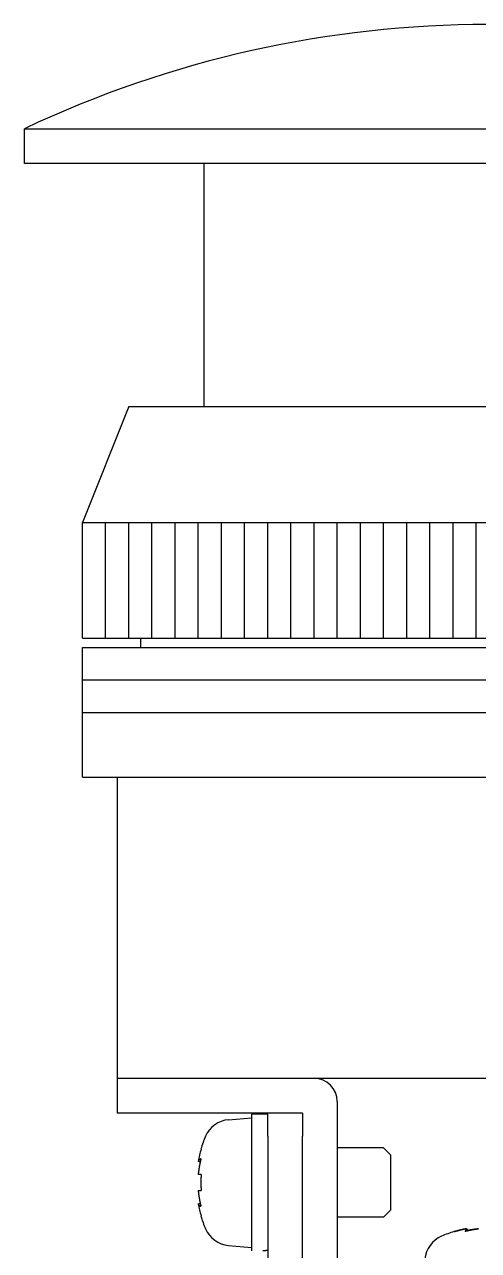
# Model space of a CAD drawing. Extents: x -7 to 305, y -225 to 131.
# Drawn here: x 264.7 to 284.3, y -41.4 to 11.5 of the extents above; entities that cross this region are included whole.
import ezdxf

# ---------------------------------------------------------------- set-up
doc = ezdxf.new("R2010")
doc.units = 0
doc.layers.get('0').update_dxf_attribs({"linetype": 'CONTINUOUS'})

# ---------------------------------------------------------------- blocks, each defined once
blk = doc.blocks.new('KOZU0012')
at = {"color": 7, "linetype": 'CONTINUOUS'}
for p, q in [((-20, 50.5), (-20, 52)), ((-20, 52), (20, 52)), ((20, 50.5), (-20, 50.5)), ((-12.25, 40), (-12.25, 50.5)), ((-15.5, 40), (-17.5, 35)), ((-15.5, 40), (15.5, 40)), ((-17.5, 35), (17.5, 35)), ((-17.5, 30), (-17.5, 35)), ((-16.5, 30), (-16.5, 35)), ((-15.5, 30), (-15.5, 35)), ((-14.5, 30), (-14.5, 35)), ((-13.5, 30), (-13.5, 35)), ((-12.5, 30), (-12.5, 35)), ((-11.5, 30), (-11.5, 35)), ((-10.5, 30), (-10.5, 35)), ((-9.5, 30), (-9.5, 35)), ((-8.5, 30), (-8.5, 35)), ((-7.5, 30), (-7.5, 35)), ((-6.5, 30), (-6.5, 35)), ((-5.5, 30), (-5.5, 35)), ((-4.5, 30), (-4.5, 35)), ((-3.5, 30), (-3.5, 35)), ((-2.5, 30), (-2.5, 35)), ((-1.5, 30), (-1.5, 35)), ((-0.5, 30), (-0.5, 35)), ((-17.5, 30), (17.5, 30)), ((-15, 30), (-15, 29.6)), ((-17.5, 24), (-17.5, 29.6)), ((-17.5, 29.6), (17.5, 29.6)), ((-17.5, 28.2), (17.5, 28.2)), ((-17.5, 26.8), (17.5, 26.8)), ((-17.5, 24), (17.5, 24)), ((-16, 24), (-16, 11)), ((-16, 11), (-16, 9.5)), ((-16, 11), (16, 11)), ((-6.5, 10), (-6.5, 3)), ((-15, 9.5), (-16, 9.5)), ((-9.5, 9.5), (-15, 9.5)), ((-11.188167, 9.213547), (-10.2, 9.3)), ((-9.5, 9.45), (-10.2, 9.45)), ((-10.2, 9.45), (-10.2, 3.553324)), ((-8, 9.5), (-9.5, 9.5)), ((-9.5, 8.5), (-9.5, 9.5)), ((-8, 9.5), (-8, 8.5)), ((-9.5, 8.5), (-9.5, 1)), ((-8, 1.5), (-8, 8.5)), ((-12.374649, 7.94254), (-12.385133, 7.95)), ((-4.506725, 8), (-6.5, 8)), ((-4.2, 7.693275), (-4.506725, 8)), ((-12.417129, 7.384946), (-12.502558, 7.418217)), ((-4.2, 7.693275), (-4.2, 5.306725)), ((-12.374649, 6.849), (-12.502558, 6.849)), ((-12.502558, 6.151), (-12.374649, 6.151)), ((-12.502558, 5.581783), (-12.417129, 5.615054)), ((-4.2, 5.306725), (-4.506725, 5)), ((-12.385133, 5.05), (-12.374649, 5.05746)), ((-4.506725, 5), (-6.5, 5)), ((-0.930442, 4.49717), (-0.932539, 4.502558)), ((-0.902154, 4.502558), (-0.86668, 4.411386)), ((-11.188167, 3.786453), (-10.2, 3.7))]:
    blk.add_line(p, q, dxfattribs=at)
for points in [[(-12.3851, 7.5253, 0), (-12.3864, 7.52461, 0), (-12.3877, 7.52392, 0), (-12.3889, 7.52323, 0), (-12.3902, 7.52253, 0), (-12.3914, 7.52183, 0), (-12.3927, 7.52113, 0), (-12.3939, 7.52043, 0), (-12.3951, 7.51972, 0), (-12.3963, 7.51901, 0), (-12.3976, 7.5183, 0), (-12.3988, 7.51759, 0), (-12.4, 7.51687, 0), (-12.4012, 7.51615, 0), (-12.4024, 7.51543, 0), (-12.4036, 7.51471, 0), (-12.4047, 7.51398, 0), (-12.4059, 7.51326, 0), (-12.4071, 7.51253, 0), (-12.4083, 7.51179, 0), (-12.4094, 7.51106, 0), (-12.4106, 7.51032, 0), (-12.4117, 7.50958, 0), (-12.4129, 7.50884, 0), (-12.414, 7.5081, 0), (-12.4152, 7.50735, 0), (-12.4163, 7.5066, 0), (-12.4174, 7.50585, 0), (-12.4185, 7.5051, 0), (-12.4197, 7.50434, 0), (-12.4208, 7.50359, 0), (-12.4219, 7.50283, 0), (-12.423, 7.50206, 0), (-12.4241, 7.5013, 0), (-12.4251, 7.50053, 0), (-12.4262, 7.49976, 0), (-12.4273, 7.49899, 0), (-12.4284, 7.49822, 0), (-12.4294, 7.49744, 0), (-12.4305, 7.49666, 0), (-12.4315, 7.49588, 0), (-12.4326, 7.4951, 0), (-12.4336, 7.49431, 0), (-12.4347, 7.49353, 0), (-12.4357, 7.49274, 0), (-12.4367, 7.49194, 0), (-12.4377, 7.49115, 0), (-12.4388, 7.49035, 0), (-12.4398, 7.48955, 0), (-12.4408, 7.48875, 0), (-12.4418, 7.48795, 0), (-12.4428, 7.48714, 0), (-12.4438, 7.48633, 0), (-12.4447, 7.48552, 0), (-12.4457, 7.48471, 0), (-12.4467, 7.48389, 0), (-12.4476, 7.48307, 0), (-12.4486, 7.48225, 0), (-12.4496, 7.48143, 0), (-12.4505, 7.48061, 0), (-12.4515, 7.47978, 0), (-12.4524, 7.47895, 0), (-12.4533, 7.47812, 0), (-12.4543, 7.47728, 0), (-12.4552, 7.47645, 0), (-12.4561, 7.47561, 0), (-12.457, 7.47477, 0), (-12.4579, 7.47393, 0), (-12.4588, 7.47308, 0), (-12.4597, 7.47223, 0), (-12.4606, 7.47138, 0), (-12.4615, 7.47053, 0), (-12.4623, 7.46968, 0), (-12.4632, 7.46882, 0), (-12.4641, 7.46796, 0), (-12.4649, 7.4671, 0), (-12.4658, 7.46624, 0), (-12.4666, 7.46537, 0), (-12.4675, 7.4645, 0), (-12.4683, 7.46363, 0), (-12.4692, 7.46276, 0), (-12.47, 7.46188, 0), (-12.4708, 7.46101, 0), (-12.4716, 7.46013, 0), (-12.4724, 7.45924, 0), (-12.4732, 7.45836, 0), (-12.474, 7.45747, 0), (-12.4748, 7.45659, 0), (-12.4756, 7.4557, 0), (-12.4764, 7.4548, 0), (-12.4772, 7.45391, 0), (-12.4779, 7.45301, 0), (-12.4787, 7.45211, 0), (-12.4795, 7.45121, 0), (-12.4802, 7.4503, 0), (-12.481, 7.4494, 0), (-12.4817, 7.44849, 0), (-12.4825, 7.44758, 0), (-12.4832, 7.44666, 0), (-12.4839, 7.44575, 0), (-12.4846, 7.44483, 0), (-12.4853, 7.44391, 0), (-12.4861, 7.44299, 0), (-12.4868, 7.44206, 0), (-12.4875, 7.44113, 0), (-12.4882, 7.44021, 0), (-12.4888, 7.43927, 0), (-12.4895, 7.43834, 0), (-12.4902, 7.4374, 0), (-12.4909, 7.43647, 0), (-12.4915, 7.43553, 0), (-12.4922, 7.43458, 0), (-12.4928, 7.43364, 0), (-12.4935, 7.43269, 0), (-12.4941, 7.43174, 0), (-12.4948, 7.43079, 0), (-12.4954, 7.42984, 0), (-12.496, 7.42888, 0), (-12.4967, 7.42792, 0), (-12.4973, 7.42696, 0), (-12.4979, 7.426, 0), (-12.4985, 7.42503, 0), (-12.4991, 7.42407, 0), (-12.4997, 7.4231, 0), (-12.5003, 7.42213, 0), (-12.5008, 7.42115, 0), (-12.5014, 7.42018, 0), (-12.502, 7.4192, 0), (-12.5026, 7.41822, 0)], [(-12.3851, 7.5253, 0), (-12.3864, 7.52007, 0), (-12.3877, 7.51483, 0), (-12.3889, 7.50959, 0), (-12.3902, 7.50435, 0), (-12.3914, 7.49911, 0), (-12.3927, 7.49387, 0), (-12.3939, 7.48862, 0), (-12.3951, 7.48338, 0), (-12.3963, 7.47814, 0), (-12.3976, 7.47289, 0), (-12.3988, 7.46764, 0), (-12.4, 7.4624, 0), (-12.4012, 7.45715, 0), (-12.4024, 7.4519, 0), (-12.4036, 7.44665, 0), (-12.4047, 7.4414, 0), (-12.4059, 7.43614, 0), (-12.4071, 7.43089, 0), (-12.4083, 7.42564, 0), (-12.4094, 7.42038, 0), (-12.4106, 7.41512, 0), (-12.4117, 7.40987, 0), (-12.4129, 7.40461, 0), (-12.414, 7.39935, 0), (-12.4152, 7.39409, 0), (-12.4163, 7.38883, 0), (-12.4174, 7.38357, 0), (-12.4185, 7.37831, 0), (-12.4197, 7.37305, 0), (-12.4208, 7.36778, 0), (-12.4219, 7.36252, 0), (-12.423, 7.35725, 0), (-12.4241, 7.35199, 0), (-12.4251, 7.34672, 0), (-12.4262, 7.34145, 0), (-12.4273, 7.33618, 0), (-12.4284, 7.33091, 0), (-12.4294, 7.32565, 0), (-12.4305, 7.32037, 0), (-12.4315, 7.3151, 0), (-12.4326, 7.30983, 0), (-12.4336, 7.30456, 0), (-12.4347, 7.29928, 0), (-12.4357, 7.29401, 0), (-12.4367, 7.28873, 0), (-12.4377, 7.28346, 0), (-12.4388, 7.27818, 0), (-12.4398, 7.2729, 0), (-12.4408, 7.26763, 0), (-12.4418, 7.26235, 0), (-12.4428, 7.25707, 0), (-12.4438, 7.25179, 0), (-12.4447, 7.24651, 0), (-12.4457, 7.24123, 0), (-12.4467, 7.23594, 0), (-12.4476, 7.23066, 0), (-12.4486, 7.22538, 0), (-12.4496, 7.22009, 0), (-12.4505, 7.21481, 0), (-12.4515, 7.20952, 0), (-12.4524, 7.20424, 0), (-12.4533, 7.19895, 0), (-12.4543, 7.19366, 0), (-12.4552, 7.18838, 0), (-12.4561, 7.18309, 0), (-12.457, 7.1778, 0), (-12.4579, 7.17251, 0), (-12.4588, 7.16722, 0), (-12.4597, 7.16193, 0), (-12.4606, 7.15664, 0), (-12.4615, 7.15135, 0), (-12.4623, 7.14605, 0), (-12.4632, 7.14076, 0), (-12.4641, 7.13547, 0), (-12.4649, 7.13017, 0), (-12.4658, 7.12488, 0), (-12.4666, 7.11958, 0), (-12.4675, 7.11429, 0), (-12.4683, 7.10899, 0), (-12.4692, 7.1037, 0), (-12.47, 7.0984, 0), (-12.4708, 7.0931, 0), (-12.4716, 7.0878, 0), (-12.4724, 7.0825, 0), (-12.4732, 7.07721, 0), (-12.474, 7.07191, 0), (-12.4748, 7.06661, 0), (-12.4756, 7.06131, 0), (-12.4764, 7.05601, 0), (-12.4772, 7.0507, 0), (-12.4779, 7.0454, 0), (-12.4787, 7.0401, 0), (-12.4795, 7.0348, 0), (-12.4802, 7.02949, 0), (-12.481, 7.02419, 0), (-12.4817, 7.01889, 0), (-12.4825, 7.01358, 0), (-12.4832, 7.00828, 0), (-12.4839, 7.00297, 0), (-12.4846, 6.99767, 0), (-12.4853, 6.99236, 0), (-12.4861, 6.98706, 0), (-12.4868, 6.98175, 0), (-12.4875, 6.97645, 0), (-12.4882, 6.97114, 0), (-12.4888, 6.96583, 0), (-12.4895, 6.96052, 0), (-12.4902, 6.95522, 0), (-12.4909, 6.94991, 0), (-12.4915, 6.9446, 0), (-12.4922, 6.93929, 0), (-12.4928, 6.93398, 0), (-12.4935, 6.92867, 0), (-12.4941, 6.92336, 0), (-12.4948, 6.91805, 0), (-12.4954, 6.91274, 0), (-12.496, 6.90743, 0), (-12.4967, 6.90212, 0), (-12.4973, 6.89681, 0), (-12.4979, 6.8915, 0), (-12.4985, 6.88619, 0), (-12.4991, 6.88087, 0), (-12.4997, 6.87556, 0), (-12.5003, 6.87025, 0), (-12.5008, 6.86494, 0), (-12.5014, 6.85963, 0), (-12.502, 6.85431, 0), (-12.5026, 6.849, 0)], [(-12.3746, 6.849, 0), (-12.375, 6.84356, 0), (-12.3753, 6.83811, 0), (-12.3756, 6.83267, 0), (-12.3759, 6.82722, 0), (-12.3762, 6.82178, 0), (-12.3765, 6.81633, 0), (-12.3768, 6.81089, 0), (-12.3771, 6.80544, 0), (-12.3774, 6.79999, 0), (-12.3777, 6.79455, 0), (-12.3779, 6.7891, 0), (-12.3782, 6.78365, 0), (-12.3785, 6.7782, 0), (-12.3787, 6.77275, 0), (-12.379, 6.7673, 0), (-12.3792, 6.76185, 0), (-12.3795, 6.7564, 0), (-12.3797, 6.75095, 0), (-12.3799, 6.7455, 0), (-12.3802, 6.74005, 0), (-12.3804, 6.7346, 0), (-12.3806, 6.72915, 0), (-12.3808, 6.7237, 0), (-12.381, 6.71825, 0), (-12.3812, 6.71279, 0), (-12.3814, 6.70734, 0), (-12.3816, 6.70189, 0), (-12.3818, 6.69643, 0), (-12.382, 6.69098, 0), (-12.3822, 6.68553, 0), (-12.3823, 6.68007, 0), (-12.3825, 6.67462, 0), (-12.3827, 6.66916, 0), (-12.3828, 6.66371, 0), (-12.383, 6.65825, 0), (-12.3831, 6.6528, 0), (-12.3833, 6.64734, 0), (-12.3834, 6.64189, 0), (-12.3835, 6.63643, 0), (-12.3837, 6.63098, 0), (-12.3838, 6.62552, 0), (-12.3839, 6.62006, 0), (-12.384, 6.61461, 0), (-12.3841, 6.60915, 0), (-12.3842, 6.60369, 0), (-12.3843, 6.59824, 0), (-12.3844, 6.59278, 0), (-12.3845, 6.58732, 0), (-12.3846, 6.58187, 0), (-12.3846, 6.57641, 0), (-12.3847, 6.57095, 0), (-12.3848, 6.56549, 0), (-12.3848, 6.56004, 0), (-12.3849, 6.55458, 0), (-12.3849, 6.54912, 0), (-12.385, 6.54366, 0), (-12.385, 6.53821, 0), (-12.385, 6.53275, 0), (-12.3851, 6.52729, 0), (-12.3851, 6.52183, 0), (-12.3851, 6.51637, 0), (-12.3851, 6.51092, 0), (-12.3851, 6.50546, 0), (-12.3851, 6.5, 0), (-12.3851, 6.49454, 0), (-12.3851, 6.48908, 0), (-12.3851, 6.48363, 0), (-12.3851, 6.47817, 0), (-12.3851, 6.47271, 0), (-12.385, 6.46725, 0), (-12.385, 6.46179, 0), (-12.385, 6.45634, 0), (-12.3849, 6.45088, 0), (-12.3849, 6.44542, 0), (-12.3848, 6.43996, 0), (-12.3848, 6.43451, 0), (-12.3847, 6.42905, 0), (-12.3846, 6.42359, 0), (-12.3846, 6.41813, 0), (-12.3845, 6.41268, 0), (-12.3844, 6.40722, 0), (-12.3843, 6.40176, 0), (-12.3842, 6.39631, 0), (-12.3841, 6.39085, 0), (-12.384, 6.38539, 0), (-12.3839, 6.37994, 0), (-12.3838, 6.37448, 0), (-12.3837, 6.36902, 0), (-12.3835, 6.36357, 0), (-12.3834, 6.35811, 0), (-12.3833, 6.35266, 0), (-12.3831, 6.3472, 0), (-12.383, 6.34175, 0), (-12.3828, 6.33629, 0), (-12.3827, 6.33084, 0), (-12.3825, 6.32538, 0), (-12.3823, 6.31993, 0), (-12.3822, 6.31447, 0), (-12.382, 6.30902, 0), (-12.3818, 6.30357, 0), (-12.3816, 6.29811, 0), (-12.3814, 6.29266, 0), (-12.3812, 6.28721, 0), (-12.381, 6.28175, 0), (-12.3808, 6.2763, 0), (-12.3806, 6.27085, 0), (-12.3804, 6.2654, 0), (-12.3802, 6.25995, 0), (-12.3799, 6.2545, 0), (-12.3797, 6.24905, 0), (-12.3795, 6.2436, 0), (-12.3792, 6.23815, 0), (-12.379, 6.2327, 0), (-12.3787, 6.22725, 0), (-12.3785, 6.2218, 0), (-12.3782, 6.21635, 0), (-12.3779, 6.2109, 0), (-12.3777, 6.20545, 0), (-12.3774, 6.20001, 0), (-12.3771, 6.19456, 0), (-12.3768, 6.18911, 0), (-12.3765, 6.18367, 0), (-12.3762, 6.17822, 0), (-12.3759, 6.17278, 0), (-12.3756, 6.16733, 0), (-12.3753, 6.16189, 0), (-12.375, 6.15644, 0), (-12.3746, 6.151, 0)], [(-12.5026, 6.151, 0), (-12.502, 6.14569, 0), (-12.5014, 6.14037, 0), (-12.5008, 6.13506, 0), (-12.5003, 6.12975, 0), (-12.4997, 6.12444, 0), (-12.4991, 6.11913, 0), (-12.4985, 6.11381, 0), (-12.4979, 6.1085, 0), (-12.4973, 6.10319, 0), (-12.4967, 6.09788, 0), (-12.496, 6.09257, 0), (-12.4954, 6.08726, 0), (-12.4948, 6.08195, 0), (-12.4941, 6.07664, 0), (-12.4935, 6.07133, 0), (-12.4928, 6.06602, 0), (-12.4922, 6.06071, 0), (-12.4915, 6.0554, 0), (-12.4909, 6.05009, 0), (-12.4902, 6.04478, 0), (-12.4895, 6.03948, 0), (-12.4888, 6.03417, 0), (-12.4882, 6.02886, 0), (-12.4875, 6.02355, 0), (-12.4868, 6.01825, 0), (-12.4861, 6.01294, 0), (-12.4853, 6.00764, 0), (-12.4846, 6.00233, 0), (-12.4839, 5.99703, 0), (-12.4832, 5.99172, 0), (-12.4825, 5.98642, 0), (-12.4817, 5.98111, 0), (-12.481, 5.97581, 0), (-12.4802, 5.97051, 0), (-12.4795, 5.9652, 0), (-12.4787, 5.9599, 0), (-12.4779, 5.9546, 0), (-12.4772, 5.9493, 0), (-12.4764, 5.94399, 0), (-12.4756, 5.93869, 0), (-12.4748, 5.93339, 0), (-12.474, 5.92809, 0), (-12.4732, 5.92279, 0), (-12.4724, 5.9175, 0), (-12.4716, 5.9122, 0), (-12.4708, 5.9069, 0), (-12.47, 5.9016, 0), (-12.4692, 5.8963, 0), (-12.4683, 5.89101, 0), (-12.4675, 5.88571, 0), (-12.4666, 5.88042, 0), (-12.4658, 5.87512, 0), (-12.4649, 5.86983, 0), (-12.4641, 5.86453, 0), (-12.4632, 5.85924, 0), (-12.4623, 5.85395, 0), (-12.4615, 5.84865, 0), (-12.4606, 5.84336, 0), (-12.4597, 5.83807, 0), (-12.4588, 5.83278, 0), (-12.4579, 5.82749, 0), (-12.457, 5.8222, 0), (-12.4561, 5.81691, 0), (-12.4552, 5.81162, 0), (-12.4543, 5.80634, 0), (-12.4533, 5.80105, 0), (-12.4524, 5.79576, 0), (-12.4515, 5.79048, 0), (-12.4505, 5.78519, 0), (-12.4496, 5.77991, 0), (-12.4486, 5.77462, 0), (-12.4476, 5.76934, 0), (-12.4467, 5.76406, 0), (-12.4457, 5.75877, 0), (-12.4447, 5.75349, 0), (-12.4438, 5.74821, 0), (-12.4428, 5.74293, 0), (-12.4418, 5.73765, 0), (-12.4408, 5.73237, 0), (-12.4398, 5.7271, 0), (-12.4388, 5.72182, 0), (-12.4377, 5.71654, 0), (-12.4367, 5.71127, 0), (-12.4357, 5.70599, 0), (-12.4347, 5.70072, 0), (-12.4336, 5.69544, 0), (-12.4326, 5.69017, 0), (-12.4315, 5.6849, 0), (-12.4305, 5.67963, 0), (-12.4294, 5.67435, 0), (-12.4284, 5.66909, 0), (-12.4273, 5.66382, 0), (-12.4262, 5.65855, 0), (-12.4251, 5.65328, 0), (-12.4241, 5.64801, 0), (-12.423, 5.64275, 0), (-12.4219, 5.63748, 0), (-12.4208, 5.63222, 0), (-12.4197, 5.62695, 0), (-12.4185, 5.62169, 0), (-12.4174, 5.61643, 0), (-12.4163, 5.61117, 0), (-12.4152, 5.60591, 0), (-12.414, 5.60065, 0), (-12.4129, 5.59539, 0), (-12.4117, 5.59013, 0), (-12.4106, 5.58488, 0), (-12.4094, 5.57962, 0), (-12.4083, 5.57436, 0), (-12.4071, 5.56911, 0), (-12.4059, 5.56386, 0), (-12.4047, 5.5586, 0), (-12.4036, 5.55335, 0), (-12.4024, 5.5481, 0), (-12.4012, 5.54285, 0), (-12.4, 5.5376, 0), (-12.3988, 5.53236, 0), (-12.3976, 5.52711, 0), (-12.3963, 5.52186, 0), (-12.3951, 5.51662, 0), (-12.3939, 5.51138, 0), (-12.3927, 5.50613, 0), (-12.3914, 5.50089, 0), (-12.3902, 5.49565, 0), (-12.3889, 5.49041, 0), (-12.3877, 5.48517, 0), (-12.3864, 5.47993, 0), (-12.3851, 5.4747, 0)], [(-12.5026, 5.58177, 0), (-12.502, 5.58079, 0), (-12.5014, 5.57981, 0), (-12.5008, 5.57884, 0), (-12.5003, 5.57786, 0), (-12.4997, 5.57689, 0), (-12.4991, 5.57592, 0), (-12.4985, 5.57496, 0), (-12.4979, 5.57399, 0), (-12.4973, 5.57303, 0), (-12.4967, 5.57207, 0), (-12.496, 5.57111, 0), (-12.4954, 5.57015, 0), (-12.4948, 5.5692, 0), (-12.4941, 5.56825, 0), (-12.4935, 5.5673, 0), (-12.4928, 5.56635, 0), (-12.4922, 5.56541, 0), (-12.4915, 5.56447, 0), (-12.4909, 5.56352, 0), (-12.4902, 5.56259, 0), (-12.4895, 5.56165, 0), (-12.4888, 5.56072, 0), (-12.4881, 5.55979, 0), (-12.4875, 5.55886, 0), (-12.4868, 5.55793, 0), (-12.4861, 5.55701, 0), (-12.4853, 5.55608, 0), (-12.4846, 5.55516, 0), (-12.4839, 5.55425, 0), (-12.4832, 5.55333, 0), (-12.4824, 5.55242, 0), (-12.4817, 5.55151, 0), (-12.481, 5.5506, 0), (-12.4802, 5.54969, 0), (-12.4795, 5.54879, 0), (-12.4787, 5.54788, 0), (-12.4779, 5.54698, 0), (-12.4772, 5.54609, 0), (-12.4764, 5.54519, 0), (-12.4756, 5.5443, 0), (-12.4748, 5.54341, 0), (-12.474, 5.54252, 0), (-12.4732, 5.54163, 0), (-12.4724, 5.54075, 0), (-12.4716, 5.53987, 0), (-12.4708, 5.53899, 0), (-12.47, 5.53811, 0), (-12.4691, 5.53724, 0), (-12.4683, 5.53636, 0), (-12.4675, 5.53549, 0), (-12.4666, 5.53462, 0), (-12.4658, 5.53376, 0), (-12.4649, 5.5329, 0), (-12.4641, 5.53203, 0), (-12.4632, 5.53117, 0), (-12.4623, 5.53032, 0), (-12.4615, 5.52946, 0), (-12.4606, 5.52861, 0), (-12.4597, 5.52776, 0), (-12.4588, 5.52691, 0), (-12.4579, 5.52607, 0), (-12.457, 5.52523, 0), (-12.4561, 5.52439, 0), (-12.4552, 5.52355, 0), (-12.4542, 5.52271, 0), (-12.4533, 5.52188, 0), (-12.4524, 5.52105, 0), (-12.4514, 5.52022, 0), (-12.4505, 5.51939, 0), (-12.4496, 5.51856, 0), (-12.4486, 5.51774, 0), (-12.4476, 5.51692, 0), (-12.4467, 5.5161, 0), (-12.4457, 5.51529, 0), (-12.4447, 5.51448, 0), (-12.4438, 5.51367, 0), (-12.4428, 5.51286, 0), (-12.4418, 5.51205, 0), (-12.4408, 5.51125, 0), (-12.4398, 5.51045, 0), (-12.4388, 5.50965, 0), (-12.4377, 5.50885, 0), (-12.4367, 5.50805, 0), (-12.4357, 5.50726, 0), (-12.4347, 5.50647, 0), (-12.4336, 5.50568, 0), (-12.4326, 5.5049, 0), (-12.4315, 5.50412, 0), (-12.4305, 5.50333, 0), (-12.4294, 5.50256, 0), (-12.4284, 5.50178, 0), (-12.4273, 5.50101, 0), (-12.4262, 5.50023, 0), (-12.4251, 5.49946, 0), (-12.4241, 5.4987, 0), (-12.423, 5.49793, 0), (-12.4219, 5.49717, 0), (-12.4208, 5.49641, 0), (-12.4197, 5.49565, 0), (-12.4185, 5.4949, 0), (-12.4174, 5.49414, 0), (-12.4163, 5.49339, 0), (-12.4152, 5.49265, 0), (-12.414, 5.4919, 0), (-12.4129, 5.49116, 0), (-12.4117, 5.49041, 0), (-12.4106, 5.48968, 0), (-12.4094, 5.48894, 0), (-12.4083, 5.4882, 0), (-12.4071, 5.48747, 0), (-12.4059, 5.48674, 0), (-12.4047, 5.48602, 0), (-12.4036, 5.48529, 0), (-12.4024, 5.48457, 0), (-12.4012, 5.48385, 0), (-12.4, 5.48313, 0), (-12.3988, 5.48241, 0), (-12.3976, 5.4817, 0), (-12.3963, 5.48099, 0), (-12.3951, 5.48028, 0), (-12.3939, 5.47957, 0), (-12.3927, 5.47887, 0), (-12.3914, 5.47817, 0), (-12.3902, 5.47747, 0), (-12.3889, 5.47677, 0), (-12.3877, 5.47608, 0), (-12.3864, 5.47539, 0), (-12.3851, 5.4747, 0)], [(-1.42598, 4.37465, 0), (-1.42629, 4.37487, 0), (-1.42661, 4.37508, 0), (-1.42692, 4.3753, 0), (-1.42723, 4.37551, 0), (-1.42754, 4.37572, 0), (-1.42784, 4.37593, 0), (-1.42815, 4.37613, 0), (-1.42845, 4.37633, 0), (-1.42875, 4.37653, 0), (-1.42905, 4.37673, 0), (-1.42935, 4.37693, 0), (-1.42965, 4.37712, 0), (-1.42994, 4.37731, 0), (-1.43024, 4.3775, 0), (-1.43053, 4.37769, 0), (-1.43082, 4.37787, 0), (-1.43111, 4.37805, 0), (-1.43139, 4.37823, 0), (-1.43168, 4.37841, 0), (-1.43196, 4.37859, 0), (-1.43224, 4.37876, 0), (-1.43252, 4.37893, 0), (-1.4328, 4.3791, 0), (-1.43308, 4.37926, 0), (-1.43336, 4.37943, 0), (-1.43363, 4.37959, 0), (-1.4339, 4.37975, 0), (-1.43417, 4.3799, 0), (-1.43444, 4.38006, 0), (-1.43471, 4.38021, 0), (-1.43497, 4.38036, 0), (-1.43524, 4.38051, 0), (-1.4355, 4.38065, 0), (-1.43576, 4.38079, 0), (-1.43602, 4.38093, 0), (-1.43628, 4.38107, 0), (-1.43653, 4.38121, 0), (-1.43679, 4.38134, 0), (-1.43704, 4.38147, 0), (-1.43729, 4.3816, 0), (-1.43754, 4.38173, 0), (-1.43779, 4.38185, 0), (-1.43803, 4.38197, 0), (-1.43828, 4.38209, 0), (-1.43852, 4.38221, 0), (-1.43876, 4.38232, 0), (-1.439, 4.38244, 0), (-1.43924, 4.38255, 0), (-1.43948, 4.38266, 0), (-1.43971, 4.38276, 0), (-1.43994, 4.38287, 0), (-1.44017, 4.38297, 0), (-1.4404, 4.38307, 0), (-1.44063, 4.38316, 0), (-1.44086, 4.38326, 0), (-1.44108, 4.38335, 0), (-1.44131, 4.38344, 0), (-1.44153, 4.38352, 0), (-1.44175, 4.38361, 0), (-1.44197, 4.38369, 0), (-1.44218, 4.38377, 0), (-1.4424, 4.38385, 0), (-1.44261, 4.38393, 0), (-1.44282, 4.384, 0), (-1.44303, 4.38407, 0), (-1.44324, 4.38414, 0), (-1.44345, 4.38421, 0), (-1.44365, 4.38427, 0), (-1.44386, 4.38433, 0), (-1.44406, 4.38439, 0), (-1.44426, 4.38445, 0), (-1.44446, 4.3845, 0), (-1.44465, 4.38456, 0), (-1.44485, 4.38461, 0), (-1.44504, 4.38466, 0), (-1.44524, 4.3847, 0), (-1.44543, 4.38475, 0), (-1.44561, 4.38479, 0), (-1.4458, 4.38483, 0), (-1.44599, 4.38486, 0), (-1.44617, 4.3849, 0), (-1.44635, 4.38493, 0), (-1.44653, 4.38496, 0), (-1.44671, 4.38499, 0), (-1.44689, 4.38501, 0), (-1.44707, 4.38503, 0), (-1.44724, 4.38505, 0), (-1.44741, 4.38507, 0), (-1.44758, 4.38509, 0), (-1.44775, 4.3851, 0), (-1.44792, 4.38511, 0), (-1.44808, 4.38512, 0), (-1.44825, 4.38513, 0), (-1.44841, 4.38513, 0), (-1.44857, 4.38513, 0), (-1.44873, 4.38513, 0), (-1.44889, 4.38513, 0), (-1.44905, 4.38513, 0), (-1.4492, 4.38512, 0), (-1.44935, 4.38511, 0), (-1.4495, 4.3851, 0), (-1.44965, 4.38508, 0), (-1.4498, 4.38507, 0), (-1.44995, 4.38505, 0), (-1.45009, 4.38503, 0), (-1.45023, 4.385, 0), (-1.45037, 4.38498, 0), (-1.45051, 4.38495, 0), (-1.45065, 4.38492, 0), (-1.45079, 4.38488, 0), (-1.45092, 4.38485, 0), (-1.45106, 4.38481, 0), (-1.45119, 4.38477, 0), (-1.45132, 4.38473, 0), (-1.45145, 4.38469, 0), (-1.45157, 4.38464, 0), (-1.4517, 4.38459, 0), (-1.45182, 4.38454, 0), (-1.45194, 4.38449, 0), (-1.45206, 4.38443, 0), (-1.45218, 4.38437, 0), (-1.4523, 4.38431, 0), (-1.45241, 4.38425, 0), (-1.45252, 4.38418, 0), (-1.45264, 4.38412, 0), (-1.45275, 4.38405, 0), (-1.45285, 4.38398, 0), (-1.45296, 4.3839, 0)], [(-0.932539, 4.50256, 0), (-0.936516, 4.50181, 0), (-0.940493, 4.50106, 0), (-0.944469, 4.50031, 0), (-0.948444, 4.49955, 0), (-0.952419, 4.49879, 0), (-0.956394, 4.49803, 0), (-0.960367, 4.49726, 0), (-0.96434, 4.49649, 0), (-0.968313, 4.49572, 0), (-0.972284, 4.49494, 0), (-0.976256, 4.49416, 0), (-0.980226, 4.49338, 0), (-0.984196, 4.49259, 0), (-0.988165, 4.4918, 0), (-0.992134, 4.49101, 0), (-0.996102, 4.49021, 0), (-1.00007, 4.48941, 0), (-1.00404, 4.48861, 0), (-1.008, 4.48781, 0), (-1.01197, 4.487, 0), (-1.01593, 4.48619, 0), (-1.0199, 4.48537, 0), (-1.02386, 4.48455, 0), (-1.02782, 4.48373, 0), (-1.03178, 4.48291, 0), (-1.03574, 4.48208, 0), (-1.03971, 4.48125, 0), (-1.04367, 4.48041, 0), (-1.04762, 4.47958, 0), (-1.05158, 4.47873, 0), (-1.05554, 4.47789, 0), (-1.0595, 4.47704, 0), (-1.06346, 4.47619, 0), (-1.06741, 4.47534, 0), (-1.07137, 4.47448, 0), (-1.07532, 4.47362, 0), (-1.07927, 4.47276, 0), (-1.08323, 4.47189, 0), (-1.08718, 4.47102, 0), (-1.09113, 4.47015, 0), (-1.09508, 4.46927, 0), (-1.09903, 4.46839, 0), (-1.10298, 4.46751, 0), (-1.10693, 4.46663, 0), (-1.11088, 4.46574, 0), (-1.11483, 4.46484, 0), (-1.11877, 4.46395, 0), (-1.12272, 4.46305, 0), (-1.12666, 4.46215, 0), (-1.13061, 4.46124, 0), (-1.13455, 4.46033, 0), (-1.1385, 4.45942, 0), (-1.14244, 4.45851, 0), (-1.14638, 4.45759, 0), (-1.15032, 4.45667, 0), (-1.15426, 4.45574, 0), (-1.1582, 4.45482, 0), (-1.16214, 4.45389, 0), (-1.16608, 4.45295, 0), (-1.17001, 4.45202, 0), (-1.17395, 4.45108, 0), (-1.17789, 4.45013, 0), (-1.18182, 4.44919, 0), (-1.18575, 4.44824, 0), (-1.18969, 4.44728, 0), (-1.19362, 4.44633, 0), (-1.19755, 4.44537, 0), (-1.20148, 4.4444, 0), (-1.20541, 4.44344, 0), (-1.20934, 4.44247, 0), (-1.21327, 4.4415, 0), (-1.2172, 4.44052, 0), (-1.22112, 4.43954, 0), (-1.22505, 4.43856, 0), (-1.22898, 4.43758, 0), (-1.2329, 4.43659, 0), (-1.23682, 4.4356, 0), (-1.24075, 4.4346, 0), (-1.24467, 4.4336, 0), (-1.24859, 4.4326, 0), (-1.25251, 4.4316, 0), (-1.25643, 4.43059, 0), (-1.26035, 4.42958, 0), (-1.26427, 4.42857, 0), (-1.26818, 4.42755, 0), (-1.2721, 4.42653, 0), (-1.27602, 4.42551, 0), (-1.27993, 4.42448, 0), (-1.28384, 4.42345, 0), (-1.28776, 4.42242, 0), (-1.29167, 4.42138, 0), (-1.29558, 4.42034, 0), (-1.29949, 4.4193, 0), (-1.3034, 4.41825, 0), (-1.30731, 4.4172, 0), (-1.31122, 4.41615, 0), (-1.31513, 4.4151, 0), (-1.31903, 4.41404, 0), (-1.32294, 4.41298, 0), (-1.32684, 4.41191, 0), (-1.33074, 4.41085, 0), (-1.33465, 4.40977, 0), (-1.33855, 4.4087, 0), (-1.34245, 4.40762, 0), (-1.34635, 4.40654, 0), (-1.35025, 4.40546, 0), (-1.35415, 4.40437, 0), (-1.35805, 4.40328, 0), (-1.36194, 4.40219, 0), (-1.36584, 4.40109, 0), (-1.36973, 4.39999, 0), (-1.37363, 4.39889, 0), (-1.37752, 4.39778, 0), (-1.38141, 4.39668, 0), (-1.3853, 4.39556, 0), (-1.38919, 4.39445, 0), (-1.39308, 4.39333, 0), (-1.39697, 4.39221, 0), (-1.40086, 4.39108, 0), (-1.40475, 4.38996, 0), (-1.40863, 4.38882, 0), (-1.41252, 4.38769, 0), (-1.4164, 4.38655, 0), (-1.42028, 4.38541, 0), (-1.42417, 4.38427, 0), (-1.42805, 4.38312, 0), (-1.43193, 4.38197, 0), (-1.43581, 4.38082, 0)], [(-0.902154, 4.50256, 0), (-0.906296, 4.50178, 0), (-0.910437, 4.501, 0), (-0.914578, 4.50021, 0), (-0.918718, 4.49942, 0), (-0.922858, 4.49863, 0), (-0.926996, 4.49784, 0), (-0.931134, 4.49704, 0), (-0.935272, 4.49623, 0), (-0.939409, 4.49543, 0), (-0.943545, 4.49462, 0), (-0.94768, 4.4938, 0), (-0.951815, 4.49299, 0), (-0.955949, 4.49217, 0), (-0.960082, 4.49134, 0), (-0.964215, 4.49052, 0), (-0.968347, 4.48968, 0), (-0.972478, 4.48885, 0), (-0.976608, 4.48801, 0), (-0.980738, 4.48717, 0), (-0.984867, 4.48633, 0), (-0.988995, 4.48548, 0), (-0.993123, 4.48463, 0), (-0.99725, 4.48377, 0), (-1.00138, 4.48291, 0), (-1.0055, 4.48205, 0), (-1.00963, 4.48118, 0), (-1.01375, 4.48031, 0), (-1.01787, 4.47944, 0), (-1.022, 4.47856, 0), (-1.02612, 4.47769, 0), (-1.03024, 4.4768, 0), (-1.03436, 4.47592, 0), (-1.03848, 4.47502, 0), (-1.0426, 4.47413, 0), (-1.04672, 4.47323, 0), (-1.05083, 4.47233, 0), (-1.05495, 4.47143, 0), (-1.05907, 4.47052, 0), (-1.06318, 4.46961, 0), (-1.06729, 4.4687, 0), (-1.07141, 4.46778, 0), (-1.07552, 4.46686, 0), (-1.07963, 4.46593, 0), (-1.08374, 4.465, 0), (-1.08785, 4.46407, 0), (-1.09196, 4.46313, 0), (-1.09607, 4.4622, 0), (-1.10018, 4.46125, 0), (-1.10429, 4.46031, 0), (-1.10839, 4.45936, 0), (-1.1125, 4.4584, 0), (-1.1166, 4.45745, 0), (-1.12071, 4.45649, 0), (-1.12481, 4.45553, 0), (-1.12891, 4.45456, 0), (-1.13301, 4.45359, 0), (-1.13712, 4.45261, 0), (-1.14122, 4.45164, 0), (-1.14531, 4.45066, 0), (-1.14941, 4.44967, 0), (-1.15351, 4.44868, 0), (-1.15761, 4.44769, 0), (-1.1617, 4.4467, 0), (-1.1658, 4.4457, 0), (-1.16989, 4.4447, 0), (-1.17398, 4.44369, 0), (-1.17808, 4.44269, 0), (-1.18217, 4.44167, 0), (-1.18626, 4.44066, 0), (-1.19035, 4.43964, 0), (-1.19444, 4.43862, 0), (-1.19852, 4.43759, 0), (-1.20261, 4.43656, 0), (-1.2067, 4.43553, 0), (-1.21078, 4.43449, 0), (-1.21487, 4.43345, 0), (-1.21895, 4.43241, 0), (-1.22303, 4.43136, 0), (-1.22712, 4.43031, 0), (-1.2312, 4.42926, 0), (-1.23528, 4.4282, 0), (-1.23936, 4.42714, 0), (-1.24343, 4.42608, 0), (-1.24751, 4.42501, 0), (-1.25159, 4.42394, 0), (-1.25566, 4.42287, 0), (-1.25974, 4.42179, 0), (-1.26381, 4.42071, 0), (-1.26788, 4.41963, 0), (-1.27196, 4.41854, 0), (-1.27603, 4.41745, 0), (-1.2801, 4.41635, 0), (-1.28417, 4.41525, 0), (-1.28824, 4.41415, 0), (-1.2923, 4.41305, 0), (-1.29637, 4.41194, 0), (-1.30043, 4.41083, 0), (-1.3045, 4.40971, 0), (-1.30856, 4.40859, 0), (-1.31262, 4.40747, 0), (-1.31669, 4.40634, 0), (-1.32075, 4.40521, 0), (-1.32481, 4.40408, 0), (-1.32887, 4.40294, 0), (-1.33292, 4.40181, 0), (-1.33698, 4.40066, 0), (-1.34104, 4.39952, 0), (-1.34509, 4.39837, 0), (-1.34914, 4.39721, 0), (-1.3532, 4.39606, 0), (-1.35725, 4.3949, 0), (-1.3613, 4.39373, 0), (-1.36535, 4.39257, 0), (-1.3694, 4.39139, 0), (-1.37345, 4.39022, 0), (-1.37749, 4.38904, 0), (-1.38154, 4.38786, 0), (-1.38559, 4.38668, 0), (-1.38963, 4.38549, 0), (-1.39367, 4.3843, 0), (-1.39771, 4.38311, 0), (-1.40176, 4.38191, 0), (-1.4058, 4.38071, 0), (-1.40983, 4.3795, 0), (-1.41387, 4.37829, 0), (-1.41791, 4.37708, 0), (-1.42195, 4.37587, 0), (-1.42598, 4.37465, 0)], [(-0.901756, 4.50286, 0), (-0.902508, 4.50229, 0), (-0.903259, 4.50172, 0), (-0.904007, 4.50115, 0), (-0.904753, 4.50056, 0), (-0.905497, 4.49998, 0), (-0.906238, 4.49939, 0), (-0.906977, 4.49879, 0), (-0.907714, 4.49818, 0), (-0.908449, 4.49757, 0), (-0.909181, 4.49696, 0), (-0.909912, 4.49634, 0), (-0.91064, 4.49571, 0), (-0.911366, 4.49508, 0), (-0.912089, 4.49444, 0), (-0.91281, 4.4938, 0), (-0.91353, 4.49315, 0), (-0.914246, 4.4925, 0), (-0.914961, 4.49184, 0), (-0.915673, 4.49117, 0), (-0.916384, 4.4905, 0), (-0.917091, 4.48982, 0), (-0.917797, 4.48914, 0), (-0.9185, 4.48845, 0), (-0.919202, 4.48776, 0), (-0.9199, 4.48706, 0), (-0.920597, 4.48636, 0), (-0.921292, 4.48564, 0), (-0.921984, 4.48493, 0), (-0.922674, 4.48421, 0), (-0.923361, 4.48348, 0), (-0.924047, 4.48275, 0), (-0.92473, 4.48201, 0), (-0.925411, 4.48126, 0), (-0.926089, 4.48051, 0), (-0.926766, 4.47976, 0), (-0.92744, 4.479, 0), (-0.928112, 4.47823, 0), (-0.928781, 4.47746, 0), (-0.929449, 4.47668, 0), (-0.930114, 4.4759, 0), (-0.930776, 4.47511, 0), (-0.931437, 4.47431, 0), (-0.932095, 4.47351, 0), (-0.932751, 4.47271, 0), (-0.933405, 4.4719, 0), (-0.934057, 4.47108, 0), (-0.934706, 4.47026, 0), (-0.935353, 4.46943, 0), (-0.935997, 4.46859, 0), (-0.93664, 4.46775, 0), (-0.93728, 4.46691, 0), (-0.937918, 4.46606, 0), (-0.938554, 4.4652, 0), (-0.939187, 4.46434, 0), (-0.939818, 4.46347, 0), (-0.940447, 4.4626, 0), (-0.941073, 4.46172, 0), (-0.941698, 4.46084, 0), (-0.94232, 4.45995, 0), (-0.942939, 4.45905, 0), (-0.943557, 4.45815, 0), (-0.944172, 4.45724, 0), (-0.944785, 4.45633, 0), (-0.945395, 4.45541, 0), (-0.946004, 4.45449, 0), (-0.94661, 4.45356, 0), (-0.947213, 4.45263, 0), (-0.947815, 4.45169, 0), (-0.948414, 4.45074, 0), (-0.949011, 4.44979, 0), (-0.949605, 4.44883, 0), (-0.950198, 4.44787, 0), (-0.950788, 4.4469, 0), (-0.951376, 4.44593, 0), (-0.951961, 4.44495, 0), (-0.952544, 4.44397, 0), (-0.953125, 4.44298, 0), (-0.953704, 4.44198, 0), (-0.95428, 4.44098, 0), (-0.954854, 4.43997, 0), (-0.955426, 4.43896, 0), (-0.955995, 4.43794, 0), (-0.956562, 4.43692, 0), (-0.957127, 4.43589, 0), (-0.95769, 4.43486, 0), (-0.95825, 4.43382, 0), (-0.958808, 4.43277, 0), (-0.959364, 4.43172, 0), (-0.959917, 4.43066, 0), (-0.960468, 4.4296, 0), (-0.961017, 4.42853, 0), (-0.961563, 4.42746, 0), (-0.962108, 4.42638, 0), (-0.962649, 4.42529, 0), (-0.963189, 4.4242, 0), (-0.963726, 4.42311, 0), (-0.964261, 4.42201, 0), (-0.964794, 4.4209, 0), (-0.965324, 4.41979, 0), (-0.965852, 4.41867, 0), (-0.966378, 4.41755, 0), (-0.966901, 4.41642, 0), (-0.967423, 4.41529, 0), (-0.967941, 4.41415, 0), (-0.968458, 4.413, 0), (-0.968972, 4.41185, 0), (-0.969484, 4.41069, 0), (-0.969994, 4.40953, 0), (-0.970501, 4.40836, 0), (-0.971006, 4.40719, 0), (-0.971509, 4.40601, 0), (-0.972009, 4.40483, 0), (-0.972507, 4.40364, 0), (-0.973003, 4.40244, 0), (-0.973496, 4.40124, 0), (-0.973987, 4.40004, 0), (-0.974476, 4.39882, 0), (-0.974962, 4.39761, 0), (-0.975447, 4.39638, 0), (-0.975928, 4.39516, 0), (-0.976408, 4.39392, 0), (-0.976885, 4.39268, 0), (-0.97736, 4.39144, 0), (-0.977832, 4.39019, 0), (-0.978303, 4.38893, 0), (-0.978771, 4.38767, 0), (-0.979236, 4.38641, 0), (-0.979699, 4.38513, 0)], [(-0.398189, 4.4922, 0), (-0.403452, 4.49154, 0), (-0.408715, 4.49087, 0), (-0.413977, 4.4902, 0), (-0.419239, 4.48952, 0), (-0.424501, 4.48884, 0), (-0.429763, 4.48815, 0), (-0.435024, 4.48746, 0), (-0.440285, 4.48676, 0), (-0.445546, 4.48606, 0), (-0.450807, 4.48535, 0), (-0.456068, 4.48463, 0), (-0.461328, 4.48391, 0), (-0.466588, 4.48318, 0), (-0.471847, 4.48245, 0), (-0.477107, 4.48171, 0), (-0.482366, 4.48097, 0), (-0.487625, 4.48022, 0), (-0.492883, 4.47947, 0), (-0.498141, 4.47871, 0), (-0.503399, 4.47794, 0), (-0.508657, 4.47717, 0), (-0.513914, 4.47639, 0), (-0.519171, 4.47561, 0), (-0.524427, 4.47482, 0), (-0.529683, 4.47403, 0), (-0.534939, 4.47323, 0), (-0.540195, 4.47243, 0), (-0.54545, 4.47162, 0), (-0.550704, 4.4708, 0), (-0.555959, 4.46998, 0), (-0.561213, 4.46915, 0), (-0.566466, 4.46832, 0), (-0.571719, 4.46748, 0), (-0.576972, 4.46664, 0), (-0.582224, 4.46579, 0), (-0.587476, 4.46494, 0), (-0.592728, 4.46408, 0), (-0.597979, 4.46321, 0), (-0.603229, 4.46234, 0), (-0.608479, 4.46146, 0), (-0.613729, 4.46058, 0), (-0.618978, 4.45969, 0), (-0.624227, 4.4588, 0), (-0.629475, 4.4579, 0), (-0.634723, 4.457, 0), (-0.639971, 4.45609, 0), (-0.645217, 4.45517, 0), (-0.650464, 4.45425, 0), (-0.65571, 4.45332, 0), (-0.660955, 4.45239, 0), (-0.6662, 4.45145, 0), (-0.671444, 4.45051, 0), (-0.676688, 4.44956, 0), (-0.681931, 4.44861, 0), (-0.687174, 4.44765, 0), (-0.692416, 4.44668, 0), (-0.697657, 4.44571, 0), (-0.702899, 4.44474, 0), (-0.708139, 4.44376, 0), (-0.713379, 4.44277, 0), (-0.718618, 4.44178, 0), (-0.723857, 4.44078, 0), (-0.729095, 4.43977, 0), (-0.734332, 4.43876, 0), (-0.739569, 4.43775, 0), (-0.744806, 4.43673, 0), (-0.750041, 4.4357, 0), (-0.755276, 4.43467, 0), (-0.760511, 4.43364, 0), (-0.765745, 4.43259, 0), (-0.770978, 4.43154, 0), (-0.77621, 4.43049, 0), (-0.781442, 4.42943, 0), (-0.786673, 4.42837, 0), (-0.791904, 4.4273, 0), (-0.797133, 4.42622, 0), (-0.802362, 4.42514, 0), (-0.807591, 4.42406, 0), (-0.812819, 4.42296, 0), (-0.818046, 4.42187, 0), (-0.823272, 4.42076, 0), (-0.828498, 4.41966, 0), (-0.833722, 4.41854, 0), (-0.838947, 4.41742, 0), (-0.84417, 4.4163, 0), (-0.849393, 4.41517, 0), (-0.854615, 4.41403, 0), (-0.859836, 4.41289, 0), (-0.865056, 4.41174, 0), (-0.870276, 4.41059, 0), (-0.875495, 4.40943, 0), (-0.880713, 4.40827, 0), (-0.88593, 4.4071, 0), (-0.891146, 4.40593, 0), (-0.896362, 4.40475, 0), (-0.901577, 4.40356, 0), (-0.906791, 4.40237, 0), (-0.912004, 4.40118, 0), (-0.917217, 4.39998, 0), (-0.922428, 4.39877, 0), (-0.927639, 4.39756, 0), (-0.932849, 4.39634, 0), (-0.938058, 4.39512, 0), (-0.943266, 4.39389, 0), (-0.948474, 4.39265, 0), (-0.95368, 4.39141, 0), (-0.958886, 4.39017, 0), (-0.964091, 4.38892, 0), (-0.969294, 4.38766, 0), (-0.974497, 4.3864, 0), (-0.979699, 4.38513, 0)], [(-0.396244, 4.50175, 0), (-0.400046, 4.50135, 0), (-0.403847, 4.50094, 0), (-0.407648, 4.50053, 0), (-0.411449, 4.50011, 0), (-0.41525, 4.49969, 0), (-0.419051, 4.49927, 0), (-0.422852, 4.49885, 0), (-0.426652, 4.49842, 0), (-0.430452, 4.49799, 0), (-0.434253, 4.49756, 0), (-0.438052, 4.49713, 0), (-0.441852, 4.49669, 0), (-0.445652, 4.49625, 0), (-0.449451, 4.49581, 0), (-0.45325, 4.49536, 0), (-0.45705, 4.49491, 0), (-0.460848, 4.49446, 0), (-0.464647, 4.49401, 0), (-0.468446, 4.49355, 0), (-0.472244, 4.49309, 0), (-0.476042, 4.49263, 0), (-0.47984, 4.49216, 0), (-0.483638, 4.49169, 0), (-0.487435, 4.49122, 0), (-0.491233, 4.49075, 0), (-0.49503, 4.49027, 0), (-0.498827, 4.48979, 0), (-0.502623, 4.48931, 0), (-0.50642, 4.48882, 0), (-0.510216, 4.48833, 0), (-0.514012, 4.48784, 0), (-0.517808, 4.48735, 0), (-0.521604, 4.48685, 0), (-0.525399, 4.48635, 0), (-0.529194, 4.48585, 0), (-0.532989, 4.48535, 0), (-0.536784, 4.48484, 0), (-0.540578, 4.48433, 0), (-0.544373, 4.48381, 0), (-0.548167, 4.4833, 0), (-0.55196, 4.48278, 0), (-0.555754, 4.48226, 0), (-0.559547, 4.48173, 0), (-0.56334, 4.48121, 0), (-0.567133, 4.48067, 0), (-0.570926, 4.48014, 0), (-0.574718, 4.47961, 0), (-0.57851, 4.47907, 0), (-0.582302, 4.47853, 0), (-0.586093, 4.47798, 0), (-0.589885, 4.47743, 0), (-0.593676, 4.47688, 0), (-0.597466, 4.47633, 0), (-0.601257, 4.47578, 0), (-0.605047, 4.47522, 0), (-0.608837, 4.47466, 0), (-0.612626, 4.47409, 0), (-0.616416, 4.47353, 0), (-0.620205, 4.47296, 0), (-0.623994, 4.47238, 0), (-0.627782, 4.47181, 0), (-0.63157, 4.47123, 0), (-0.635358, 4.47065, 0), (-0.639146, 4.47007, 0), (-0.642933, 4.46948, 0), (-0.64672, 4.46889, 0), (-0.650507, 4.4683, 0), (-0.654294, 4.4677, 0), (-0.65808, 4.46711, 0), (-0.661866, 4.4665, 0), (-0.665651, 4.4659, 0), (-0.669436, 4.4653, 0), (-0.673221, 4.46469, 0), (-0.677006, 4.46408, 0), (-0.68079, 4.46346, 0), (-0.684574, 4.46284, 0), (-0.688357, 4.46222, 0), (-0.692141, 4.4616, 0), (-0.695924, 4.46098, 0), (-0.699706, 4.46035, 0), (-0.703489, 4.45972, 0), (-0.707271, 4.45908, 0), (-0.711052, 4.45844, 0), (-0.714833, 4.45781, 0), (-0.718614, 4.45716, 0), (-0.722395, 4.45652, 0), (-0.726175, 4.45587, 0), (-0.729955, 4.45522, 0), (-0.733735, 4.45457, 0), (-0.737514, 4.45391, 0), (-0.741293, 4.45325, 0), (-0.745071, 4.45259, 0), (-0.748849, 4.45192, 0), (-0.752627, 4.45126, 0), (-0.756404, 4.45059, 0), (-0.760181, 4.44991, 0), (-0.763958, 4.44924, 0), (-0.767734, 4.44856, 0), (-0.77151, 4.44788, 0), (-0.775286, 4.44719, 0), (-0.779061, 4.4465, 0), (-0.782836, 4.44581, 0), (-0.78661, 4.44512, 0), (-0.790384, 4.44443, 0), (-0.794158, 4.44373, 0), (-0.797931, 4.44303, 0), (-0.801704, 4.44232, 0), (-0.805476, 4.44162, 0), (-0.809248, 4.44091, 0), (-0.81302, 4.4402, 0), (-0.816791, 4.43948, 0), (-0.820562, 4.43876, 0), (-0.824332, 4.43804, 0), (-0.828102, 4.43732, 0), (-0.831872, 4.43659, 0), (-0.835641, 4.43586, 0), (-0.83941, 4.43513, 0), (-0.843178, 4.4344, 0), (-0.846946, 4.43366, 0), (-0.850713, 4.43292, 0), (-0.85448, 4.43218, 0), (-0.858247, 4.43143, 0), (-0.862013, 4.43068, 0), (-0.865779, 4.42993, 0), (-0.869544, 4.42918, 0), (-0.873309, 4.42842, 0)], [(-9.71266, 3.56712, 0), (-9.7072, 3.56734, 0), (-9.70174, 3.56756, 0), (-9.69628, 3.56777, 0), (-9.69082, 3.56799, 0), (-9.68536, 3.56821, 0), (-9.6799, 3.56844, 0), (-9.67444, 3.56866, 0), (-9.66898, 3.56889, 0), (-9.66352, 3.56911, 0), (-9.65807, 3.56934, 0), (-9.65261, 3.56957, 0), (-9.64715, 3.5698, 0), (-9.6417, 3.57003, 0), (-9.63624, 3.57027, 0), (-9.63079, 3.5705, 0), (-9.62533, 3.57074, 0), (-9.61988, 3.57097, 0), (-9.61442, 3.57121, 0), (-9.60897, 3.57145, 0), (-9.60352, 3.57169, 0), (-9.59807, 3.57194, 0), (-9.59261, 3.57218, 0), (-9.58716, 3.57243, 0), (-9.58171, 3.57267, 0), (-9.57626, 3.57292, 0), (-9.57081, 3.57317, 0), (-9.56536, 3.57342, 0), (-9.55991, 3.57367, 0), (-9.55446, 3.57393, 0), (-9.54901, 3.57418, 0), (-9.54357, 3.57444, 0), (-9.53812, 3.57469, 0), (-9.53267, 3.57495, 0), (-9.52722, 3.57521, 0), (-9.52178, 3.57548, 0), (-9.51633, 3.57574, 0), (-9.51089, 3.576, 0), (-9.50544, 3.57627, 0), (-9.5, 3.57653, 0)]]:
    blk.add_polyline3d(points, dxfattribs=at)
for centre, radius, start, end in [((0, 9.805556), 46.694444, 64.639233, 115.360767), ((-7.5, 10), 1, 0, 90), ((-11.083581, 8.018113), 1.2, 95, 156.4528628), ((-7.6, 6.5), 5, 156.4528628, 163.142044), ((-7.6, 6.5), 4.987805, 163.1891286, 169.3917823), ((-7.6, 6.5), 4.987805, 190.6082177, 196.8108714), ((-7.6, 6.5), 5, 196.857956, 203.5471372), ((-11.083581, 4.981887), 1.2, 203.5471372, 265), ((0, -0.4), 5, 106.8715052, 113.5471372), ((-1.518113, 3.083581), 1.2, 113.5471372, 175)]:
    blk.add_arc(centre, radius, start, end, dxfattribs=at)

msp = doc.modelspace()

# ---------------------------------------------------------------- block references
at = {"color": 7, "linetype": 'CONTINUOUS'}
msp.add_blockref('KOZU0012', (284.656, -44.988), dxfattribs=at)

doc.saveas('drawing.dxf')
